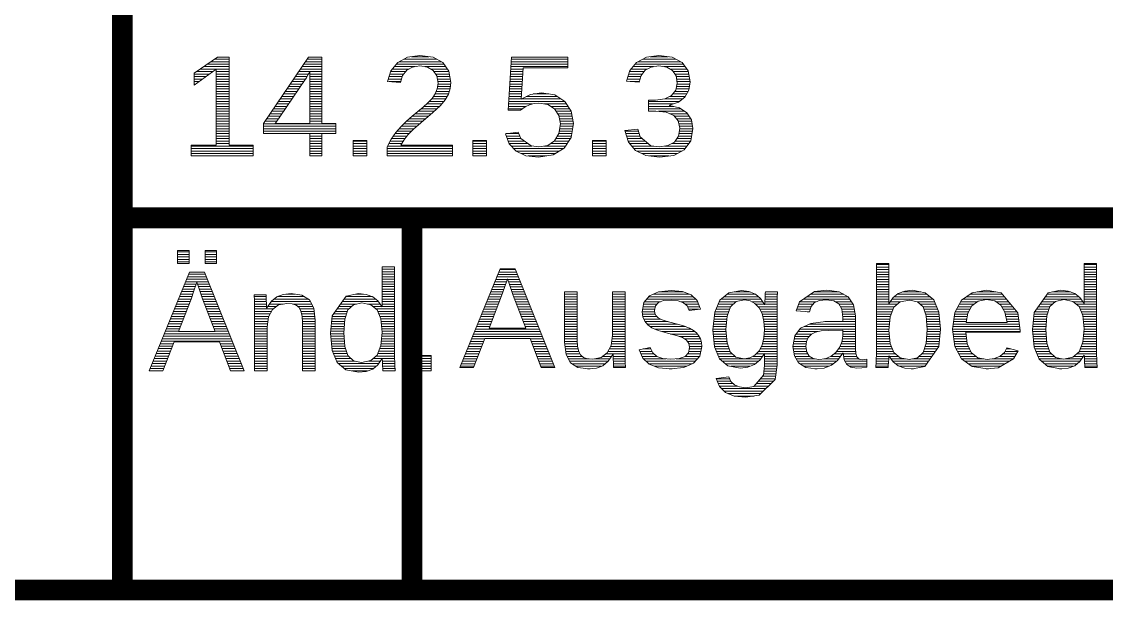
# Model space of a CAD drawing. Header units: millimetres. Extents: x 20 to 410, y 10 to 287.
# Drawn here: x 356.57 to 382.79, y 9.75 to 23.74 of the extents above; entities that cross this region are included whole.
import ezdxf

# ---------------------------------------------------------------- set-up
doc = ezdxf.new("R2010")
doc.units = ezdxf.units.MM
doc.layers.add('KANTEN', color=7, linetype='Continuous', lineweight=50)
doc.layers.add('TEXT', color=7, linetype='Continuous', lineweight=13)

msp = doc.modelspace()

# ---------------------------------------------------------------- linework, layer by layer
at = {"layer": 'KANTEN', "lineweight": 50, "const_width": 0.5}
msp.add_lwpolyline([(20, 10), (410, 10), (410, 287), (20, 287)], close=True, dxfattribs=at)
for points in [[(359, 10), (359, 37)], [(359, 19), (410, 19)], [(366, 10), (366, 19)]]:
    msp.add_lwpolyline(points, dxfattribs=at)
at = {"layer": 'TEXT', "lineweight": 13}
for p, q in [((361.221, 22.836), (361.58, 22.836)), ((363.468, 22.836), (363.824, 22.836)), ((365.81, 22.836), (366.601, 22.836)), ((365.994, 22.896), (366.412, 22.896)), ((368.407, 22.836), (369.768, 22.836)), ((371.58, 22.836), (372.381, 22.836)), ((371.762, 22.896), (372.192, 22.896)), ((360.872, 22.596), (361.271, 22.596)), ((360.96, 22.656), (361.58, 22.656)), ((361.047, 22.716), (361.58, 22.716)), ((361.134, 22.776), (361.58, 22.776)), ((361.273, 22.596), (361.58, 22.596)), ((363.305, 22.596), (363.824, 22.596)), ((363.346, 22.656), (363.824, 22.656)), ((363.387, 22.716), (363.824, 22.716)), ((363.428, 22.776), (363.824, 22.776)), ((365.525, 22.596), (365.926, 22.596)), ((365.575, 22.656), (366.078, 22.656)), ((365.625, 22.716), (366.779, 22.716)), ((365.697, 22.776), (366.712, 22.776)), ((366.315, 22.656), (366.821, 22.656)), ((366.464, 22.596), (366.863, 22.596)), ((368.392, 22.596), (368.686, 22.596)), ((368.396, 22.656), (369.768, 22.656)), ((368.399, 22.716), (369.768, 22.716)), ((368.403, 22.776), (369.768, 22.776)), ((371.295, 22.596), (371.69, 22.596)), ((371.346, 22.656), (371.845, 22.656)), ((371.396, 22.716), (372.562, 22.716)), ((371.464, 22.776), (372.496, 22.776)), ((372.092, 22.656), (372.606, 22.656)), ((372.247, 22.596), (372.651, 22.596)), ((360.734, 22.476), (361.103, 22.476)), ((360.734, 22.416), (361.019, 22.416)), ((360.734, 22.356), (360.935, 22.356)), ((360.734, 22.296), (360.851, 22.296)), ((360.785, 22.536), (361.187, 22.536)), ((361.273, 22.536), (361.58, 22.536)), ((361.273, 22.476), (361.58, 22.476)), ((361.273, 22.416), (361.58, 22.416)), ((361.273, 22.356), (361.58, 22.356)), ((361.273, 22.296), (361.58, 22.296)), ((363.102, 22.296), (363.391, 22.296)), ((363.142, 22.356), (363.431, 22.356)), ((363.183, 22.416), (363.467, 22.416)), ((363.224, 22.476), (363.5, 22.476)), ((363.265, 22.536), (363.532, 22.536)), ((363.536, 22.536), (363.824, 22.536)), ((363.536, 22.476), (363.824, 22.476)), ((363.536, 22.416), (363.824, 22.416)), ((363.536, 22.356), (363.824, 22.356)), ((363.536, 22.296), (363.824, 22.296)), ((365.432, 22.356), (365.751, 22.356)), ((365.45, 22.416), (365.768, 22.416)), ((365.45, 22.296), (365.734, 22.296)), ((365.468, 22.476), (365.803, 22.476)), ((365.486, 22.536), (365.85, 22.536)), ((366.536, 22.536), (366.899, 22.536)), ((366.576, 22.476), (366.91, 22.476)), ((366.606, 22.416), (366.92, 22.416)), ((366.616, 22.356), (366.931, 22.356)), ((366.626, 22.296), (366.941, 22.296)), ((368.373, 22.296), (368.668, 22.296)), ((368.377, 22.356), (368.672, 22.356)), ((368.381, 22.416), (368.675, 22.416)), ((368.384, 22.476), (368.679, 22.476)), ((368.388, 22.536), (368.683, 22.536)), ((371.206, 22.356), (371.519, 22.356)), ((371.224, 22.416), (371.535, 22.416)), ((371.242, 22.476), (371.568, 22.476)), ((371.26, 22.536), (371.615, 22.536)), ((371.274, 22.296), (371.502, 22.296)), ((372.32, 22.536), (372.684, 22.536)), ((372.359, 22.476), (372.695, 22.476)), ((372.39, 22.416), (372.706, 22.416)), ((372.4, 22.356), (372.718, 22.356)), ((372.41, 22.296), (372.729, 22.296)), ((360.734, 22.236), (360.767, 22.236)), ((361.273, 22.236), (361.58, 22.236)), ((361.273, 22.176), (361.58, 22.176)), ((361.273, 22.116), (361.58, 22.116)), ((361.273, 22.056), (361.58, 22.056)), ((362.939, 22.056), (363.228, 22.056)), ((362.98, 22.116), (363.269, 22.116)), ((363.02, 22.176), (363.31, 22.176)), ((363.061, 22.236), (363.35, 22.236)), ((363.536, 22.236), (363.824, 22.236)), ((363.536, 22.176), (363.824, 22.176)), ((363.536, 22.116), (363.824, 22.116)), ((363.536, 22.056), (363.824, 22.056)), ((366.588, 22.056), (366.903, 22.056)), ((366.613, 22.116), (366.924, 22.116)), ((366.622, 22.176), (366.935, 22.176)), ((366.629, 22.236), (366.942, 22.236)), ((368.358, 22.056), (368.653, 22.056)), ((368.362, 22.116), (368.657, 22.116)), ((368.366, 22.176), (368.661, 22.176)), ((368.369, 22.236), (368.664, 22.236)), ((372.356, 22.056), (372.681, 22.056)), ((372.387, 22.116), (372.702, 22.116)), ((372.399, 22.176), (372.712, 22.176)), ((372.411, 22.236), (372.721, 22.236)), ((361.273, 21.996), (361.58, 21.996)), ((361.273, 21.936), (361.58, 21.936)), ((361.273, 21.876), (361.58, 21.876)), ((361.273, 21.816), (361.58, 21.816)), ((362.776, 21.816), (363.065, 21.816)), ((362.817, 21.876), (363.106, 21.876)), ((362.857, 21.936), (363.147, 21.936)), ((362.898, 21.996), (363.187, 21.996)), ((363.536, 21.996), (363.824, 21.996)), ((363.536, 21.936), (363.824, 21.936)), ((363.536, 21.876), (363.824, 21.876)), ((363.536, 21.816), (363.824, 21.816)), ((366.424, 21.816), (366.77, 21.816)), ((366.478, 21.876), (366.814, 21.876)), ((366.522, 21.936), (366.848, 21.936)), ((366.563, 21.996), (366.882, 21.996)), ((368.343, 21.816), (369.699, 21.816)), ((368.347, 21.876), (368.642, 21.876)), ((368.351, 21.936), (368.646, 21.936)), ((368.355, 21.996), (368.65, 21.996)), ((368.651, 21.876), (369.605, 21.876)), ((368.767, 21.936), (369.51, 21.936)), ((368.936, 21.996), (369.309, 21.996)), ((371.723, 21.816), (372.466, 21.816)), ((372.113, 21.876), (372.544, 21.876)), ((372.234, 21.936), (372.611, 21.936)), ((372.308, 21.996), (372.646, 21.996)), ((361.273, 21.756), (361.58, 21.756)), ((361.273, 21.696), (361.58, 21.696)), ((361.273, 21.636), (361.58, 21.636)), ((361.273, 21.576), (361.58, 21.576)), ((361.273, 21.516), (361.58, 21.516)), ((362.572, 21.516), (362.861, 21.516)), ((362.613, 21.576), (362.902, 21.576)), ((362.654, 21.636), (362.943, 21.636)), ((362.694, 21.696), (362.984, 21.696)), ((362.735, 21.756), (363.024, 21.756)), ((363.536, 21.756), (363.824, 21.756)), ((363.536, 21.696), (363.824, 21.696)), ((363.536, 21.636), (363.824, 21.636)), ((363.536, 21.576), (363.824, 21.576)), ((363.536, 21.516), (363.824, 21.516)), ((366.081, 21.516), (366.477, 21.516)), ((366.155, 21.576), (366.543, 21.576)), ((366.229, 21.636), (366.606, 21.636)), ((366.299, 21.696), (366.669, 21.696)), ((366.365, 21.756), (366.722, 21.756)), ((368.332, 21.636), (368.672, 21.636)), ((368.336, 21.696), (368.761, 21.696)), ((368.34, 21.756), (368.918, 21.756)), ((369.19, 21.756), (369.738, 21.756)), ((369.356, 21.696), (369.778, 21.696)), ((369.45, 21.636), (369.818, 21.636)), ((369.489, 21.576), (369.856, 21.576)), ((369.529, 21.516), (369.866, 21.516)), ((371.723, 21.756), (372.317, 21.756)), ((371.723, 21.696), (372.323, 21.696)), ((371.723, 21.636), (372.503, 21.636)), ((371.965, 21.576), (372.593, 21.576)), ((372.235, 21.516), (372.662, 21.516)), ((361.273, 21.456), (361.58, 21.456)), ((361.273, 21.396), (361.58, 21.396)), ((361.273, 21.336), (361.58, 21.336)), ((361.273, 21.276), (361.58, 21.276)), ((362.411, 21.276), (364.16, 21.276)), ((362.45, 21.336), (362.734, 21.336)), ((362.491, 21.396), (362.778, 21.396)), ((362.531, 21.456), (362.821, 21.456)), ((363.536, 21.456), (363.824, 21.456)), ((363.536, 21.396), (363.824, 21.396)), ((363.536, 21.336), (363.824, 21.336)), ((365.808, 21.276), (366.193, 21.276)), ((365.87, 21.336), (366.263, 21.336)), ((365.939, 21.396), (366.334, 21.396)), ((366.008, 21.456), (366.406, 21.456)), ((369.558, 21.456), (369.876, 21.456)), ((369.569, 21.396), (369.887, 21.396)), ((369.579, 21.336), (369.897, 21.336)), ((369.589, 21.276), (369.907, 21.276)), ((372.344, 21.456), (372.702, 21.456)), ((372.396, 21.396), (372.741, 21.396)), ((372.443, 21.336), (372.764, 21.336)), ((372.456, 21.276), (372.775, 21.276)), ((361.273, 21.216), (361.58, 21.216)), ((361.273, 21.156), (361.58, 21.156)), ((361.273, 21.096), (361.58, 21.096)), ((361.273, 21.036), (361.58, 21.036)), ((361.273, 20.976), (361.58, 20.976)), ((362.411, 21.216), (364.16, 21.216)), ((362.411, 21.156), (364.16, 21.156)), ((362.411, 21.096), (364.16, 21.096)), ((363.536, 21.036), (363.824, 21.036)), ((363.536, 20.976), (363.824, 20.976)), ((365.549, 20.976), (365.879, 20.976)), ((365.591, 21.036), (365.932, 21.036)), ((365.639, 21.096), (365.992, 21.096)), ((365.692, 21.156), (366.054, 21.156)), ((365.746, 21.216), (366.123, 21.216)), ((368.278, 21.036), (368.584, 21.036)), ((368.283, 20.976), (368.61, 20.976)), ((369.517, 20.976), (369.857, 20.976)), ((369.553, 21.036), (369.867, 21.036)), ((369.564, 21.096), (369.877, 21.096)), ((369.573, 21.156), (369.887, 21.156)), ((369.582, 21.216), (369.897, 21.216)), ((371.155, 21.096), (371.479, 21.096)), ((371.173, 21.036), (371.497, 21.036)), ((371.191, 20.976), (371.515, 20.976)), ((372.446, 20.976), (372.763, 20.976)), ((372.457, 21.036), (372.774, 21.036)), ((372.467, 21.096), (372.784, 21.096)), ((372.469, 21.216), (372.786, 21.216)), ((372.477, 21.156), (372.795, 21.156)), ((360.665, 20.736), (362.162, 20.736)), ((361.273, 20.916), (361.58, 20.916)), ((361.273, 20.856), (361.58, 20.856)), ((361.273, 20.796), (361.58, 20.796)), ((363.536, 20.916), (363.824, 20.916)), ((363.536, 20.856), (363.824, 20.856)), ((363.536, 20.796), (363.824, 20.796)), ((363.536, 20.736), (363.824, 20.736)), ((364.579, 20.856), (364.91, 20.856)), ((364.579, 20.796), (364.91, 20.796)), ((364.579, 20.736), (364.91, 20.736)), ((365.412, 20.736), (366.983, 20.736)), ((365.442, 20.796), (365.757, 20.796)), ((365.473, 20.856), (365.79, 20.856)), ((365.507, 20.916), (365.831, 20.916)), ((367.474, 20.856), (367.805, 20.856)), ((367.474, 20.796), (367.805, 20.796)), ((367.474, 20.736), (367.805, 20.736)), ((368.305, 20.916), (368.636, 20.916)), ((368.328, 20.856), (368.719, 20.856)), ((368.351, 20.796), (368.803, 20.796)), ((368.404, 20.736), (368.899, 20.736)), ((369.187, 20.736), (369.717, 20.736)), ((369.35, 20.796), (369.757, 20.796)), ((369.44, 20.856), (369.796, 20.856)), ((369.482, 20.916), (369.835, 20.916)), ((370.37, 20.856), (370.701, 20.856)), ((370.37, 20.796), (370.701, 20.796)), ((370.37, 20.736), (370.701, 20.736)), ((371.209, 20.916), (371.571, 20.916)), ((371.227, 20.856), (371.645, 20.856)), ((371.265, 20.796), (371.718, 20.796)), ((371.316, 20.736), (371.853, 20.736)), ((372.11, 20.736), (372.649, 20.736)), ((372.281, 20.796), (372.693, 20.796)), ((372.364, 20.856), (372.736, 20.856)), ((372.406, 20.916), (372.752, 20.916)), ((360.665, 20.676), (362.162, 20.676)), ((360.665, 20.616), (362.162, 20.616)), ((360.665, 20.556), (362.162, 20.556)), ((363.536, 20.676), (363.824, 20.676)), ((363.536, 20.616), (363.824, 20.616)), ((363.536, 20.556), (363.824, 20.556)), ((364.579, 20.676), (364.91, 20.676)), ((364.579, 20.616), (364.91, 20.616)), ((364.579, 20.556), (364.91, 20.556)), ((365.401, 20.676), (366.983, 20.676)), ((365.401, 20.616), (366.983, 20.616)), ((365.401, 20.556), (366.983, 20.556)), ((367.474, 20.676), (367.805, 20.676)), ((367.474, 20.616), (367.805, 20.616)), ((367.474, 20.556), (367.805, 20.556)), ((368.46, 20.676), (369.671, 20.676)), ((368.516, 20.616), (369.572, 20.616)), ((368.642, 20.556), (369.474, 20.556)), ((368.811, 20.496), (369.256, 20.496)), ((370.37, 20.676), (370.701, 20.676)), ((370.37, 20.616), (370.701, 20.616)), ((370.37, 20.556), (370.701, 20.556)), ((371.367, 20.676), (372.606, 20.676)), ((371.435, 20.616), (372.527, 20.616)), ((371.558, 20.556), (372.414, 20.556)), ((371.747, 20.496), (372.214, 20.496)), ((360.334, 18.176), (360.613, 18.176)), ((360.334, 18.116), (360.613, 18.116)), ((361.002, 18.176), (361.278, 18.176)), ((361.002, 18.116), (361.278, 18.116)), ((360.334, 18.056), (360.613, 18.056)), ((360.334, 17.996), (360.613, 17.996)), ((360.334, 17.936), (360.613, 17.936)), ((361.002, 18.056), (361.278, 18.056)), ((361.002, 17.996), (361.278, 17.996)), ((361.002, 17.936), (361.278, 17.936)), ((377.229, 17.87), (377.534, 17.87)), ((382.249, 17.87), (382.554, 17.87)), ((360.575, 17.576), (361.035, 17.576)), ((360.6, 17.636), (361.011, 17.636)), ((365.279, 17.816), (365.584, 17.816)), ((365.279, 17.756), (365.584, 17.756)), ((365.279, 17.696), (365.584, 17.696)), ((365.279, 17.636), (365.584, 17.636)), ((365.279, 17.576), (365.584, 17.576)), ((368.05, 17.57), (368.58, 17.57)), ((368.075, 17.63), (368.556, 17.63)), ((368.099, 17.69), (368.532, 17.69)), ((368.124, 17.75), (368.508, 17.75)), ((377.229, 17.81), (377.534, 17.81)), ((377.229, 17.75), (377.534, 17.75)), ((377.229, 17.69), (377.534, 17.69)), ((377.229, 17.63), (377.534, 17.63)), ((377.229, 17.57), (377.534, 17.57)), ((382.249, 17.81), (382.554, 17.81)), ((382.249, 17.75), (382.554, 17.75)), ((382.249, 17.69), (382.554, 17.69)), ((382.249, 17.63), (382.554, 17.63)), ((382.249, 17.57), (382.554, 17.57)), ((360.477, 17.336), (360.766, 17.336)), ((360.502, 17.396), (360.786, 17.396)), ((360.526, 17.456), (361.083, 17.456)), ((360.551, 17.516), (361.059, 17.516)), ((360.817, 17.396), (361.107, 17.396)), ((360.837, 17.336), (361.132, 17.336)), ((365.279, 17.516), (365.584, 17.516)), ((365.279, 17.456), (365.584, 17.456)), ((365.279, 17.396), (365.584, 17.396)), ((365.279, 17.336), (365.584, 17.336)), ((367.952, 17.33), (368.248, 17.33)), ((367.977, 17.39), (368.267, 17.39)), ((368.001, 17.45), (368.287, 17.45)), ((368.026, 17.51), (368.307, 17.51)), ((368.316, 17.51), (368.604, 17.51)), ((368.336, 17.45), (368.628, 17.45)), ((368.355, 17.39), (368.652, 17.39)), ((368.376, 17.33), (368.676, 17.33)), ((377.229, 17.51), (377.534, 17.51)), ((377.229, 17.45), (377.534, 17.45)), ((377.229, 17.39), (377.534, 17.39)), ((377.229, 17.33), (377.534, 17.33)), ((382.249, 17.51), (382.554, 17.51)), ((382.249, 17.45), (382.554, 17.45)), ((382.249, 17.39), (382.554, 17.39)), ((382.249, 17.33), (382.554, 17.33)), ((360.38, 17.096), (360.682, 17.096)), ((360.404, 17.156), (360.704, 17.156)), ((360.429, 17.216), (360.726, 17.216)), ((360.453, 17.276), (360.746, 17.276)), ((360.857, 17.276), (361.156, 17.276)), ((360.877, 17.216), (361.18, 17.216)), ((360.898, 17.156), (361.204, 17.156)), ((360.921, 17.096), (361.228, 17.096)), ((362.189, 17.096), (362.478, 17.096)), ((362.754, 17.096), (363.398, 17.096)), ((362.96, 17.156), (363.168, 17.156)), ((364.404, 17.096), (365.045, 17.096)), ((364.645, 17.156), (364.834, 17.156)), ((365.279, 17.276), (365.584, 17.276)), ((365.279, 17.216), (365.584, 17.216)), ((365.279, 17.156), (365.584, 17.156)), ((365.279, 17.096), (365.584, 17.096)), ((367.854, 17.09), (368.16, 17.09)), ((367.879, 17.15), (368.183, 17.15)), ((367.903, 17.21), (368.205, 17.21)), ((367.928, 17.27), (368.226, 17.27)), ((368.396, 17.27), (368.7, 17.27)), ((368.418, 17.21), (368.724, 17.21)), ((368.441, 17.15), (368.748, 17.15)), ((368.464, 17.09), (368.773, 17.09)), ((369.692, 17.21), (369.998, 17.21)), ((369.692, 17.15), (369.998, 17.15)), ((369.692, 17.09), (369.998, 17.09)), ((370.851, 17.21), (371.157, 17.21)), ((370.851, 17.15), (371.157, 17.15)), ((370.851, 17.09), (371.157, 17.09)), ((371.727, 17.09), (372.798, 17.09)), ((371.83, 17.15), (372.714, 17.15)), ((371.964, 17.21), (372.557, 17.21)), ((373.546, 17.09), (374.382, 17.09)), ((373.62, 17.15), (374.311, 17.15)), ((373.792, 17.21), (374.176, 17.21)), ((374.538, 17.09), (374.834, 17.09)), ((374.542, 17.15), (374.837, 17.15)), ((374.55, 17.21), (374.84, 17.21)), ((375.546, 17.09), (376.549, 17.09)), ((375.635, 17.15), (376.44, 17.15)), ((375.724, 17.21), (376.326, 17.21)), ((377.229, 17.27), (377.534, 17.27)), ((377.229, 17.21), (377.534, 17.21)), ((377.229, 17.15), (377.534, 17.15)), ((377.229, 17.09), (377.533, 17.09)), ((377.656, 17.09), (378.527, 17.09)), ((377.731, 17.15), (378.455, 17.15)), ((377.861, 17.21), (378.306, 17.21)), ((379.405, 17.09), (380.329, 17.09)), ((379.49, 17.15), (380.279, 17.15)), ((379.669, 17.21), (380.12, 17.21)), ((381.313, 17.09), (382.13, 17.09)), ((381.355, 17.15), (382.053, 17.15)), ((381.486, 17.21), (381.922, 17.21)), ((382.249, 17.27), (382.554, 17.27)), ((382.249, 17.21), (382.554, 17.21)), ((382.249, 17.15), (382.554, 17.15)), ((382.249, 17.09), (382.554, 17.09)), ((360.257, 16.796), (360.567, 16.796)), ((360.282, 16.856), (360.59, 16.856)), ((360.306, 16.916), (360.614, 16.916)), ((360.331, 16.976), (360.637, 16.976)), ((360.355, 17.036), (360.66, 17.036)), ((360.943, 17.036), (361.252, 17.036)), ((360.967, 16.976), (361.276, 16.976)), ((360.99, 16.916), (361.3, 16.916)), ((361.014, 16.856), (361.324, 16.856)), ((361.037, 16.796), (361.348, 16.796)), ((362.192, 17.036), (362.481, 17.036)), ((362.195, 16.976), (362.483, 16.976)), ((362.195, 16.916), (362.486, 16.916)), ((362.196, 16.856), (362.487, 16.856)), ((362.196, 16.796), (362.648, 16.796)), ((362.518, 16.856), (362.728, 16.856)), ((362.56, 16.916), (362.889, 16.916)), ((362.602, 16.976), (363.544, 16.976)), ((362.672, 17.036), (363.494, 17.036)), ((363.126, 16.916), (363.576, 16.916)), ((363.244, 16.856), (363.608, 16.856)), ((363.291, 16.796), (363.63, 16.796)), ((364.193, 16.796), (364.48, 16.796)), ((364.235, 16.856), (364.544, 16.856)), ((364.277, 16.916), (364.663, 16.916)), ((364.319, 16.976), (365.193, 16.976)), ((364.361, 17.036), (365.127, 17.036)), ((364.93, 16.916), (365.234, 16.916)), ((365.063, 16.856), (365.275, 16.856)), ((365.135, 16.796), (365.584, 16.796)), ((365.279, 17.036), (365.584, 17.036)), ((365.28, 16.976), (365.584, 16.976)), ((365.281, 16.916), (365.584, 16.916)), ((365.282, 16.856), (365.584, 16.856)), ((367.732, 16.79), (368.044, 16.79)), ((367.756, 16.85), (368.067, 16.85)), ((367.781, 16.91), (368.09, 16.91)), ((367.805, 16.97), (368.114, 16.97)), ((367.83, 17.03), (368.137, 17.03)), ((368.487, 17.03), (368.797, 17.03)), ((368.51, 16.97), (368.821, 16.97)), ((368.534, 16.91), (368.845, 16.91)), ((368.557, 16.85), (368.869, 16.85)), ((368.581, 16.79), (368.893, 16.79)), ((369.692, 17.03), (369.998, 17.03)), ((369.692, 16.97), (369.998, 16.97)), ((369.692, 16.91), (369.998, 16.91)), ((369.692, 16.85), (369.998, 16.85)), ((369.692, 16.79), (369.998, 16.79)), ((370.851, 17.03), (371.157, 17.03)), ((370.851, 16.97), (371.157, 16.97)), ((370.851, 16.91), (371.157, 16.91)), ((370.851, 16.85), (371.157, 16.85)), ((370.851, 16.79), (371.157, 16.79)), ((371.579, 16.79), (371.869, 16.79)), ((371.591, 16.85), (371.883, 16.85)), ((371.603, 16.91), (371.924, 16.91)), ((371.627, 16.97), (372.014, 16.97)), ((371.677, 17.03), (372.861, 17.03)), ((372.505, 16.97), (372.906, 16.97)), ((372.607, 16.91), (372.93, 16.91)), ((372.662, 16.85), (372.953, 16.85)), ((372.688, 16.79), (372.94, 16.79)), ((373.353, 16.79), (373.681, 16.79)), ((373.379, 16.85), (373.704, 16.85)), ((373.405, 16.91), (373.77, 16.91)), ((373.431, 16.97), (373.835, 16.97)), ((373.472, 17.03), (374.443, 17.03)), ((374.222, 16.97), (374.482, 16.97)), ((374.313, 16.91), (374.521, 16.91)), ((374.37, 16.85), (374.83, 16.85)), ((374.411, 16.79), (374.83, 16.79)), ((374.53, 16.91), (374.831, 16.91)), ((374.532, 16.97), (374.832, 16.97)), ((374.534, 17.03), (374.832, 17.03)), ((375.306, 16.79), (375.63, 16.79)), ((375.326, 16.85), (375.647, 16.85)), ((375.347, 16.91), (375.693, 16.91)), ((375.368, 16.97), (375.777, 16.97)), ((375.457, 17.03), (376.589, 17.03)), ((376.236, 16.97), (376.63, 16.97)), ((376.326, 16.91), (376.671, 16.91)), ((376.359, 16.85), (376.688, 16.85)), ((376.392, 16.79), (376.697, 16.79)), ((377.229, 17.03), (377.531, 17.03)), ((377.229, 16.97), (377.529, 16.97)), ((377.229, 16.91), (377.737, 16.91)), ((377.229, 16.85), (377.667, 16.85)), ((377.229, 16.79), (377.634, 16.79)), ((377.567, 16.97), (377.81, 16.97)), ((377.606, 17.03), (378.598, 17.03)), ((378.226, 16.97), (378.635, 16.97)), ((378.29, 16.91), (378.66, 16.91)), ((378.354, 16.85), (378.685, 16.85)), ((378.377, 16.79), (378.71, 16.79)), ((379.169, 16.79), (379.489, 16.79)), ((379.201, 16.85), (379.523, 16.85)), ((379.234, 16.91), (379.586, 16.91)), ((379.266, 16.97), (379.668, 16.97)), ((379.319, 17.03), (380.379, 17.03)), ((380.121, 16.97), (380.428, 16.97)), ((380.21, 16.91), (380.478, 16.91)), ((380.263, 16.85), (380.528, 16.85)), ((380.297, 16.79), (380.578, 16.79)), ((381.102, 16.79), (381.404, 16.79)), ((381.144, 16.85), (381.424, 16.85)), ((381.186, 16.91), (381.485, 16.91)), ((381.228, 16.97), (381.549, 16.97)), ((381.27, 17.03), (382.18, 17.03)), ((381.993, 16.97), (382.221, 16.97)), ((382.064, 16.91), (382.554, 16.91)), ((382.133, 16.85), (382.554, 16.85)), ((382.157, 16.79), (382.554, 16.79)), ((382.25, 17.03), (382.554, 17.03)), ((382.251, 16.97), (382.554, 16.97)), ((360.159, 16.556), (360.474, 16.556)), ((360.184, 16.616), (360.497, 16.616)), ((360.208, 16.676), (360.521, 16.676)), ((360.233, 16.736), (360.544, 16.736)), ((361.06, 16.736), (361.372, 16.736)), ((361.084, 16.676), (361.397, 16.676)), ((361.107, 16.616), (361.421, 16.616)), ((361.13, 16.556), (361.445, 16.556)), ((362.197, 16.736), (362.605, 16.736)), ((362.197, 16.676), (362.573, 16.676)), ((362.197, 16.616), (362.541, 16.616)), ((362.197, 16.556), (362.528, 16.556)), ((363.321, 16.736), (363.637, 16.736)), ((363.334, 16.676), (363.644, 16.676)), ((363.346, 16.616), (363.651, 16.616)), ((363.35, 16.556), (363.658, 16.556)), ((364.068, 16.556), (364.381, 16.556)), ((364.074, 16.616), (364.402, 16.616)), ((364.108, 16.676), (364.422, 16.676)), ((364.15, 16.736), (364.443, 16.736)), ((365.177, 16.736), (365.584, 16.736)), ((365.201, 16.676), (365.584, 16.676)), ((365.225, 16.616), (365.584, 16.616)), ((365.249, 16.556), (365.584, 16.556)), ((367.634, 16.55), (367.95, 16.55)), ((367.659, 16.61), (367.974, 16.61)), ((367.683, 16.67), (367.997, 16.67)), ((367.708, 16.73), (368.02, 16.73)), ((368.604, 16.73), (368.917, 16.73)), ((368.627, 16.67), (368.941, 16.67)), ((368.651, 16.61), (368.965, 16.61)), ((368.674, 16.55), (368.989, 16.55)), ((369.692, 16.73), (369.998, 16.73)), ((369.692, 16.67), (369.998, 16.67)), ((369.692, 16.61), (369.998, 16.61)), ((369.692, 16.55), (369.998, 16.55)), ((370.851, 16.73), (371.157, 16.73)), ((370.851, 16.67), (371.157, 16.67)), ((370.851, 16.61), (371.157, 16.61)), ((370.851, 16.55), (371.157, 16.55)), ((371.567, 16.73), (371.867, 16.73)), ((371.574, 16.67), (371.883, 16.67)), ((371.582, 16.61), (371.927, 16.61)), ((371.607, 16.55), (372.016, 16.55)), ((373.305, 16.55), (373.615, 16.55)), ((373.311, 16.61), (373.62, 16.61)), ((373.317, 16.67), (373.637, 16.67)), ((373.327, 16.73), (373.659, 16.73)), ((374.441, 16.73), (374.83, 16.73)), ((374.469, 16.67), (374.83, 16.67)), ((374.485, 16.61), (374.83, 16.61)), ((374.5, 16.55), (374.83, 16.55)), ((375.555, 16.73), (375.613, 16.73)), ((376.399, 16.73), (376.707, 16.73)), ((376.407, 16.67), (376.717, 16.67)), ((376.414, 16.61), (376.724, 16.61)), ((376.415, 16.55), (376.724, 16.55)), ((377.229, 16.73), (377.611, 16.73)), ((377.229, 16.67), (377.587, 16.67)), ((377.229, 16.61), (377.564, 16.61)), ((377.229, 16.55), (377.558, 16.55)), ((378.398, 16.73), (378.735, 16.73)), ((378.419, 16.67), (378.744, 16.67)), ((378.435, 16.61), (378.75, 16.61)), ((378.44, 16.55), (378.756, 16.55)), ((379.105, 16.55), (379.412, 16.55)), ((379.113, 16.61), (379.422, 16.61)), ((379.121, 16.67), (379.432, 16.67)), ((379.137, 16.73), (379.455, 16.73)), ((380.331, 16.73), (380.628, 16.73)), ((380.347, 16.67), (380.656, 16.67)), ((380.359, 16.61), (380.663, 16.61)), ((380.371, 16.55), (380.67, 16.55)), ((381.029, 16.55), (381.342, 16.55)), ((381.035, 16.61), (381.347, 16.61)), ((381.041, 16.67), (381.362, 16.67)), ((381.059, 16.73), (381.383, 16.73)), ((382.181, 16.73), (382.554, 16.73)), ((382.205, 16.67), (382.554, 16.67)), ((382.222, 16.61), (382.554, 16.61)), ((382.227, 16.55), (382.554, 16.55)), ((360.061, 16.316), (360.381, 16.316)), ((360.086, 16.376), (360.404, 16.376)), ((360.11, 16.436), (360.427, 16.436)), ((360.135, 16.496), (360.451, 16.496)), ((361.154, 16.496), (361.469, 16.496)), ((361.177, 16.436), (361.493, 16.436)), ((361.201, 16.376), (361.517, 16.376)), ((361.224, 16.316), (361.541, 16.316)), ((362.197, 16.496), (362.52, 16.496)), ((362.197, 16.436), (362.512, 16.436)), ((362.197, 16.376), (362.504, 16.376)), ((362.197, 16.316), (362.502, 16.316)), ((363.353, 16.496), (363.662, 16.496)), ((363.355, 16.436), (363.662, 16.436)), ((363.355, 16.376), (363.662, 16.376)), ((363.355, 16.316), (363.662, 16.316)), ((364.044, 16.316), (364.361, 16.316)), ((364.05, 16.376), (364.365, 16.376)), ((364.056, 16.436), (364.37, 16.436)), ((364.062, 16.496), (364.375, 16.496)), ((365.255, 16.496), (365.584, 16.496)), ((365.261, 16.436), (365.584, 16.436)), ((365.266, 16.376), (365.584, 16.376)), ((365.272, 16.316), (365.584, 16.316)), ((367.536, 16.31), (369.086, 16.31)), ((367.561, 16.37), (367.881, 16.37)), ((367.585, 16.43), (367.904, 16.43)), ((367.61, 16.49), (367.927, 16.49)), ((368.697, 16.49), (369.014, 16.49)), ((368.721, 16.43), (369.038, 16.43)), ((368.744, 16.37), (369.062, 16.37)), ((369.692, 16.49), (369.998, 16.49)), ((369.692, 16.43), (369.998, 16.43)), ((369.692, 16.37), (369.998, 16.37)), ((369.692, 16.31), (369.998, 16.31)), ((370.851, 16.49), (371.157, 16.49)), ((370.851, 16.43), (371.157, 16.43)), ((370.851, 16.37), (371.157, 16.37)), ((370.851, 16.31), (371.157, 16.31)), ((371.639, 16.49), (372.197, 16.49)), ((371.691, 16.43), (372.421, 16.43)), ((371.765, 16.37), (372.616, 16.37)), ((371.876, 16.31), (372.752, 16.31)), ((373.281, 16.31), (373.595, 16.31)), ((373.287, 16.37), (373.6, 16.37)), ((373.293, 16.43), (373.605, 16.43)), ((373.299, 16.49), (373.61, 16.49)), ((374.513, 16.49), (374.83, 16.49)), ((374.517, 16.43), (374.83, 16.43)), ((374.522, 16.37), (374.83, 16.37)), ((374.526, 16.31), (374.83, 16.31)), ((375.384, 16.31), (376.724, 16.31)), ((375.483, 16.37), (376.724, 16.37)), ((375.608, 16.43), (376.724, 16.43)), ((375.982, 16.49), (376.724, 16.49)), ((377.229, 16.49), (377.553, 16.49)), ((377.229, 16.43), (377.548, 16.43)), ((377.229, 16.37), (377.542, 16.37)), ((377.229, 16.31), (377.537, 16.31)), ((378.445, 16.49), (378.762, 16.49)), ((378.449, 16.43), (378.768, 16.43)), ((378.454, 16.37), (378.774, 16.37)), ((378.459, 16.31), (378.78, 16.31)), ((379.073, 16.31), (380.698, 16.31)), ((379.081, 16.37), (380.691, 16.37)), ((379.089, 16.43), (380.684, 16.43)), ((379.097, 16.49), (379.401, 16.49)), ((380.383, 16.49), (380.677, 16.49)), ((381.005, 16.31), (381.323, 16.31)), ((381.011, 16.37), (381.328, 16.37)), ((381.017, 16.43), (381.333, 16.43)), ((381.023, 16.49), (381.337, 16.49)), ((382.233, 16.49), (382.554, 16.49)), ((382.238, 16.43), (382.554, 16.43)), ((382.244, 16.37), (382.554, 16.37)), ((382.248, 16.31), (382.554, 16.31)), ((359.939, 16.016), (361.662, 16.016)), ((359.964, 16.076), (361.638, 16.076)), ((359.988, 16.136), (361.613, 16.136)), ((360.012, 16.196), (361.589, 16.196)), ((360.037, 16.256), (360.357, 16.256)), ((361.247, 16.256), (361.565, 16.256)), ((362.197, 16.256), (362.502, 16.256)), ((362.197, 16.196), (362.502, 16.196)), ((362.197, 16.136), (362.502, 16.136)), ((362.197, 16.076), (362.502, 16.076)), ((362.197, 16.016), (362.502, 16.016)), ((363.355, 16.256), (363.662, 16.256)), ((363.355, 16.196), (363.662, 16.196)), ((363.355, 16.136), (363.662, 16.136)), ((363.355, 16.076), (363.662, 16.076)), ((363.355, 16.016), (363.662, 16.016)), ((364.034, 16.196), (364.355, 16.196)), ((364.038, 16.256), (364.356, 16.256)), ((364.04, 16.136), (364.359, 16.136)), ((364.046, 16.076), (364.364, 16.076)), ((364.052, 16.016), (364.369, 16.016)), ((365.259, 16.016), (365.584, 16.016)), ((365.265, 16.076), (365.584, 16.076)), ((365.27, 16.136), (365.584, 16.136)), ((365.275, 16.196), (365.584, 16.196)), ((365.278, 16.256), (365.584, 16.256)), ((367.414, 16.01), (367.74, 16.01)), ((367.438, 16.07), (367.764, 16.07)), ((367.463, 16.13), (369.158, 16.13)), ((367.487, 16.19), (369.134, 16.19)), ((367.512, 16.25), (369.11, 16.25)), ((368.859, 16.07), (369.182, 16.07)), ((368.883, 16.01), (369.206, 16.01)), ((369.692, 16.25), (369.998, 16.25)), ((369.692, 16.19), (369.998, 16.19)), ((369.692, 16.13), (369.998, 16.13)), ((369.692, 16.07), (369.998, 16.07)), ((369.692, 16.01), (370.001, 16.01)), ((370.832, 16.01), (371.157, 16.01)), ((370.84, 16.07), (371.157, 16.07)), ((370.848, 16.13), (371.157, 16.13)), ((370.851, 16.25), (371.157, 16.25)), ((370.851, 16.19), (371.157, 16.19)), ((372.041, 16.25), (372.841, 16.25)), ((372.251, 16.19), (372.902, 16.19)), ((372.459, 16.13), (372.944, 16.13)), ((372.589, 16.07), (372.975, 16.07)), ((372.658, 16.01), (372.992, 16.01)), ((373.283, 16.25), (373.598, 16.25)), ((373.289, 16.19), (373.603, 16.19)), ((373.295, 16.13), (373.607, 16.13)), ((373.3, 16.07), (373.612, 16.07)), ((373.306, 16.01), (373.616, 16.01)), ((374.489, 16.01), (374.83, 16.01)), ((374.505, 16.07), (374.83, 16.07)), ((374.514, 16.13), (374.83, 16.13)), ((374.519, 16.19), (374.83, 16.19)), ((374.523, 16.25), (374.83, 16.25)), ((375.233, 16.01), (375.54, 16.01)), ((375.244, 16.07), (375.566, 16.07)), ((375.256, 16.13), (375.604, 16.13)), ((375.293, 16.19), (375.669, 16.19)), ((375.338, 16.25), (375.82, 16.25)), ((376.398, 16.01), (376.724, 16.01)), ((376.407, 16.07), (376.724, 16.07)), ((376.415, 16.25), (376.724, 16.25)), ((376.415, 16.19), (376.724, 16.19)), ((376.415, 16.13), (376.724, 16.13)), ((377.229, 16.25), (377.537, 16.25)), ((377.229, 16.19), (377.542, 16.19)), ((377.229, 16.13), (377.548, 16.13)), ((377.229, 16.07), (377.553, 16.07)), ((377.229, 16.01), (377.559, 16.01)), ((378.437, 16.01), (378.751, 16.01)), ((378.442, 16.07), (378.757, 16.07)), ((378.447, 16.13), (378.763, 16.13)), ((378.451, 16.19), (378.769, 16.19)), ((378.456, 16.25), (378.775, 16.25)), ((379.081, 16.25), (380.703, 16.25)), ((379.088, 16.19), (379.399, 16.19)), ((379.096, 16.13), (379.406, 16.13)), ((379.104, 16.07), (379.413, 16.07)), ((379.111, 16.01), (379.42, 16.01)), ((381.006, 16.25), (381.326, 16.25)), ((381.012, 16.19), (381.331, 16.19)), ((381.018, 16.13), (381.336, 16.13)), ((381.024, 16.07), (381.34, 16.07)), ((381.03, 16.01), (381.345, 16.01)), ((382.221, 16.01), (382.554, 16.01)), ((382.226, 16.07), (382.554, 16.07)), ((382.232, 16.13), (382.554, 16.13)), ((382.237, 16.19), (382.554, 16.19)), ((382.243, 16.25), (382.554, 16.25)), ((359.841, 15.776), (360.17, 15.776)), ((359.866, 15.836), (360.193, 15.836)), ((359.89, 15.896), (360.217, 15.896)), ((359.915, 15.956), (360.24, 15.956)), ((361.363, 15.956), (361.686, 15.956)), ((361.386, 15.896), (361.71, 15.896)), ((361.409, 15.836), (361.734, 15.836)), ((361.433, 15.776), (361.758, 15.776)), ((362.197, 15.956), (362.502, 15.956)), ((362.197, 15.896), (362.502, 15.896)), ((362.197, 15.836), (362.502, 15.836)), ((362.197, 15.776), (362.502, 15.776)), ((363.355, 15.956), (363.662, 15.956)), ((363.355, 15.896), (363.662, 15.896)), ((363.355, 15.836), (363.662, 15.836)), ((363.355, 15.776), (363.662, 15.776)), ((364.058, 15.956), (364.373, 15.956)), ((364.064, 15.896), (364.378, 15.896)), ((364.07, 15.836), (364.397, 15.836)), ((364.081, 15.776), (364.417, 15.776)), ((365.198, 15.776), (365.584, 15.776)), ((365.221, 15.836), (365.584, 15.836)), ((365.244, 15.896), (365.584, 15.896)), ((365.254, 15.956), (365.584, 15.956)), ((367.316, 15.77), (367.646, 15.77)), ((367.34, 15.83), (367.669, 15.83)), ((367.365, 15.89), (367.693, 15.89)), ((367.389, 15.95), (367.717, 15.95)), ((368.906, 15.95), (369.23, 15.95)), ((368.93, 15.89), (369.254, 15.89)), ((368.953, 15.83), (369.279, 15.83)), ((368.977, 15.77), (369.303, 15.77)), ((369.697, 15.95), (370.004, 15.95)), ((369.704, 15.89), (370.007, 15.89)), ((369.711, 15.83), (370.021, 15.83)), ((369.718, 15.77), (370.034, 15.77)), ((370.743, 15.77), (371.157, 15.77)), ((370.775, 15.83), (371.157, 15.83)), ((370.807, 15.89), (371.157, 15.89)), ((370.824, 15.95), (371.157, 15.95)), ((371.511, 15.77), (371.807, 15.77)), ((371.59, 15.83), (371.779, 15.83)), ((372.691, 15.77), (372.983, 15.77)), ((372.695, 15.95), (373.002, 15.95)), ((372.704, 15.83), (372.996, 15.83)), ((372.706, 15.89), (373.008, 15.89)), ((373.312, 15.95), (373.628, 15.95)), ((373.318, 15.89), (373.648, 15.89)), ((373.339, 15.83), (373.669, 15.83)), ((373.363, 15.77), (373.69, 15.77)), ((374.382, 15.77), (374.83, 15.77)), ((374.418, 15.83), (374.83, 15.83)), ((374.45, 15.89), (374.83, 15.89)), ((374.473, 15.95), (374.83, 15.95)), ((375.212, 15.89), (375.525, 15.89)), ((375.221, 15.83), (375.534, 15.83)), ((375.222, 15.95), (375.533, 15.95)), ((375.23, 15.77), (375.543, 15.77)), ((376.272, 15.77), (376.729, 15.77)), ((376.317, 15.83), (376.724, 15.83)), ((376.352, 15.89), (376.724, 15.89)), ((376.377, 15.95), (376.724, 15.95)), ((377.229, 15.95), (377.568, 15.95)), ((377.229, 15.89), (377.592, 15.89)), ((377.229, 15.83), (377.615, 15.83)), ((377.229, 15.77), (377.639, 15.77)), ((378.367, 15.77), (378.656, 15.77)), ((378.387, 15.83), (378.699, 15.83)), ((378.408, 15.89), (378.739, 15.89)), ((378.429, 15.95), (378.745, 15.95)), ((379.119, 15.95), (379.428, 15.95)), ((379.127, 15.89), (379.457, 15.89)), ((379.158, 15.83), (379.485, 15.83)), ((379.19, 15.77), (379.513, 15.77)), ((380.338, 15.77), (380.647, 15.77)), ((380.371, 15.83), (380.48, 15.83)), ((381.036, 15.95), (381.355, 15.95)), ((381.042, 15.89), (381.375, 15.89)), ((381.062, 15.83), (381.396, 15.83)), ((381.087, 15.77), (381.417, 15.77)), ((382.135, 15.77), (382.554, 15.77)), ((382.158, 15.83), (382.554, 15.83)), ((382.181, 15.89), (382.554, 15.89)), ((382.204, 15.95), (382.554, 15.95)), ((359.719, 15.476), (360.052, 15.476)), ((359.743, 15.536), (360.075, 15.536)), ((359.768, 15.596), (360.099, 15.596)), ((359.792, 15.656), (360.122, 15.656)), ((359.817, 15.716), (360.146, 15.716)), ((361.456, 15.716), (361.782, 15.716)), ((361.48, 15.656), (361.806, 15.656)), ((361.503, 15.596), (361.83, 15.596)), ((361.527, 15.536), (361.854, 15.536)), ((361.55, 15.476), (361.878, 15.476)), ((362.197, 15.716), (362.502, 15.716)), ((362.197, 15.656), (362.502, 15.656)), ((362.197, 15.596), (362.502, 15.596)), ((362.197, 15.536), (362.502, 15.536)), ((362.197, 15.476), (362.502, 15.476)), ((363.355, 15.716), (363.662, 15.716)), ((363.355, 15.656), (363.662, 15.656)), ((363.355, 15.596), (363.662, 15.596)), ((363.355, 15.536), (363.662, 15.536)), ((363.355, 15.476), (363.662, 15.476)), ((364.106, 15.716), (364.438, 15.716)), ((364.131, 15.656), (364.467, 15.656)), ((364.156, 15.596), (364.532, 15.596)), ((364.181, 15.536), (364.624, 15.536)), ((364.225, 15.476), (365.201, 15.476)), ((364.955, 15.536), (365.24, 15.536)), ((365.065, 15.596), (365.585, 15.596)), ((365.133, 15.656), (365.584, 15.656)), ((365.175, 15.716), (365.584, 15.716)), ((365.287, 15.536), (365.586, 15.536)), ((365.289, 15.476), (365.586, 15.476)), ((366.135, 15.656), (366.466, 15.656)), ((366.135, 15.596), (366.466, 15.596)), ((366.135, 15.536), (366.466, 15.536)), ((366.135, 15.476), (366.466, 15.476)), ((367.194, 15.47), (367.528, 15.47)), ((367.218, 15.53), (367.551, 15.53)), ((367.243, 15.59), (367.575, 15.59)), ((367.267, 15.65), (367.598, 15.65)), ((367.291, 15.71), (367.622, 15.71)), ((369, 15.71), (369.327, 15.71)), ((369.023, 15.65), (369.351, 15.65)), ((369.047, 15.59), (369.375, 15.59)), ((369.07, 15.53), (369.399, 15.53)), ((369.094, 15.47), (369.423, 15.47)), ((369.725, 15.71), (370.066, 15.71)), ((369.751, 15.65), (370.12, 15.65)), ((369.782, 15.59), (370.284, 15.59)), ((369.814, 15.53), (370.744, 15.53)), ((369.874, 15.47), (370.671, 15.47)), ((370.417, 15.59), (370.787, 15.59)), ((370.613, 15.65), (370.829, 15.65)), ((370.693, 15.71), (371.157, 15.71)), ((370.866, 15.65), (371.158, 15.65)), ((370.868, 15.59), (371.158, 15.59)), ((370.87, 15.53), (371.159, 15.53)), ((370.873, 15.47), (371.161, 15.47)), ((371.537, 15.71), (371.853, 15.71)), ((371.562, 15.65), (371.921, 15.65)), ((371.596, 15.59), (372.14, 15.59)), ((371.66, 15.53), (372.849, 15.53)), ((371.723, 15.47), (372.774, 15.47)), ((372.387, 15.59), (372.901, 15.59)), ((372.603, 15.65), (372.952, 15.65)), ((372.658, 15.71), (372.97, 15.71)), ((373.388, 15.71), (373.746, 15.71)), ((373.413, 15.65), (373.812, 15.65)), ((373.438, 15.59), (374.436, 15.59)), ((373.511, 15.53), (374.376, 15.53)), ((373.583, 15.47), (374.303, 15.47)), ((374.241, 15.65), (374.476, 15.65)), ((374.324, 15.71), (374.516, 15.71)), ((374.527, 15.71), (374.83, 15.71)), ((374.527, 15.65), (374.83, 15.65)), ((374.527, 15.59), (374.83, 15.59)), ((374.527, 15.53), (374.83, 15.53)), ((374.527, 15.47), (374.83, 15.47)), ((375.239, 15.71), (375.573, 15.71)), ((375.255, 15.65), (375.616, 15.65)), ((375.292, 15.59), (375.74, 15.59)), ((375.328, 15.53), (376.262, 15.53)), ((375.386, 15.47), (376.188, 15.47)), ((375.958, 15.59), (376.316, 15.59)), ((376.13, 15.65), (376.358, 15.65)), ((376.209, 15.71), (376.4, 15.71)), ((376.429, 15.71), (376.737, 15.71)), ((376.439, 15.65), (376.755, 15.65)), ((376.448, 15.59), (376.807, 15.59)), ((376.472, 15.53), (376.995, 15.53)), ((376.503, 15.47), (376.995, 15.47)), ((377.224, 15.47), (377.521, 15.47)), ((377.226, 15.53), (377.525, 15.53)), ((377.227, 15.59), (377.529, 15.59)), ((377.228, 15.71), (377.689, 15.71)), ((377.228, 15.65), (377.53, 15.65)), ((377.545, 15.65), (377.76, 15.65)), ((377.586, 15.59), (377.931, 15.59)), ((377.627, 15.53), (378.488, 15.53)), ((377.698, 15.47), (378.445, 15.47)), ((378.108, 15.59), (378.53, 15.59)), ((378.26, 15.65), (378.572, 15.65)), ((378.323, 15.71), (378.614, 15.71)), ((379.222, 15.71), (379.57, 15.71)), ((379.254, 15.65), (379.645, 15.65)), ((379.285, 15.59), (379.83, 15.59)), ((379.37, 15.53), (380.44, 15.53)), ((379.457, 15.47), (380.337, 15.47)), ((380.038, 15.59), (380.543, 15.59)), ((380.212, 15.65), (380.579, 15.65)), ((380.285, 15.71), (380.613, 15.71)), ((381.112, 15.71), (381.465, 15.71)), ((381.137, 15.65), (381.53, 15.65)), ((381.162, 15.59), (381.718, 15.59)), ((381.226, 15.53), (382.154, 15.53)), ((381.298, 15.47), (382.082, 15.47)), ((381.793, 15.59), (382.193, 15.59)), ((382.005, 15.65), (382.232, 15.65)), ((382.073, 15.71), (382.554, 15.71)), ((382.256, 15.65), (382.555, 15.65)), ((382.257, 15.59), (382.555, 15.59)), ((382.26, 15.53), (382.556, 15.53)), ((382.264, 15.47), (382.559, 15.47)), ((359.67, 15.356), (360.004, 15.356)), ((359.694, 15.416), (360.028, 15.416)), ((361.573, 15.416), (361.903, 15.416)), ((361.597, 15.356), (361.927, 15.356)), ((362.197, 15.416), (362.502, 15.416)), ((362.197, 15.356), (362.502, 15.356)), ((363.355, 15.416), (363.662, 15.416)), ((363.355, 15.356), (363.662, 15.356)), ((364.297, 15.416), (365.145, 15.416)), ((364.368, 15.356), (365.071, 15.356)), ((364.553, 15.296), (364.927, 15.296)), ((365.292, 15.416), (365.588, 15.416)), ((365.297, 15.356), (365.591, 15.356)), ((366.135, 15.416), (366.466, 15.416)), ((366.135, 15.356), (366.466, 15.356)), ((367.169, 15.41), (367.504, 15.41)), ((369.117, 15.41), (369.447, 15.41)), ((369.97, 15.41), (370.577, 15.41)), ((370.248, 15.35), (370.309, 15.35)), ((370.876, 15.41), (371.165, 15.41)), ((371.866, 15.41), (372.641, 15.41)), ((372.224, 15.35), (372.296, 15.35)), ((373.708, 15.41), (374.173, 15.41)), ((374.503, 15.23), (374.801, 15.23)), ((374.51, 15.29), (374.81, 15.29)), ((374.518, 15.35), (374.818, 15.35)), ((374.525, 15.41), (374.827, 15.41)), ((375.481, 15.41), (376.081, 15.41)), ((375.741, 15.35), (375.801, 15.35)), ((376.577, 15.41), (376.995, 15.41)), ((377.22, 15.41), (377.517, 15.41)), ((377.791, 15.41), (378.403, 15.41)), ((378.068, 15.35), (378.124, 15.35)), ((379.543, 15.41), (380.234, 15.41)), ((379.884, 15.35), (379.942, 15.35)), ((381.369, 15.41), (381.989, 15.41)), ((381.658, 15.35), (381.714, 15.35)), ((382.269, 15.41), (382.562, 15.41)), ((373.356, 15.11), (373.682, 15.11)), ((373.382, 15.05), (373.708, 15.05)), ((373.408, 14.99), (373.767, 14.99)), ((374.325, 14.99), (374.678, 14.99)), ((374.377, 15.05), (374.738, 15.05)), ((374.428, 15.11), (374.784, 15.11)), ((374.479, 15.17), (374.793, 15.17)), ((373.434, 14.93), (373.869, 14.93)), ((373.489, 14.87), (374.559, 14.87)), ((373.551, 14.81), (374.499, 14.81)), ((373.649, 14.75), (374.44, 14.75)), ((373.791, 14.69), (374.271, 14.69)), ((374.274, 14.93), (374.618, 14.93))]:
    msp.add_line(p, q, dxfattribs=at)
for points in [[(360.665, 20.759), (361.273, 20.759), (361.273, 22.597), (360.734, 22.212), (360.734, 22.501), (361.298, 22.889), (361.58, 22.889), (361.58, 20.759), (362.162, 20.759), (362.162, 20.5), (360.665, 20.5), (360.665, 20.759)], [(363.824, 20.5), (363.536, 20.5), (363.536, 21.041), (362.411, 21.041), (362.411, 21.278), (363.504, 22.889), (363.824, 22.889), (363.824, 21.282), (364.16, 21.282), (364.16, 21.041), (363.824, 21.041), (363.824, 20.5)], [(365.401, 20.5), (365.401, 20.715), (365.497, 20.902), (365.612, 21.065), (365.74, 21.21), (365.874, 21.34), (366.011, 21.459), (366.146, 21.568), (366.274, 21.673), (366.39, 21.778), (366.488, 21.886), (366.565, 21.998), (366.615, 22.122), (366.632, 22.26), (366.603, 22.434), (366.517, 22.565), (366.379, 22.646), (366.196, 22.673), (366.018, 22.647), (365.875, 22.568), (365.775, 22.44), (365.727, 22.27), (365.415, 22.299), (365.492, 22.556), (365.658, 22.755), (365.897, 22.882), (366.196, 22.925), (366.516, 22.882), (366.751, 22.754), (366.897, 22.548), (366.946, 22.27), (366.93, 22.131), (366.882, 21.994), (366.803, 21.856), (366.693, 21.719), (366.51, 21.544), (366.213, 21.294), (366.038, 21.142), (365.902, 21.006), (365.804, 20.88), (365.737, 20.759), (366.983, 20.759), (366.983, 20.5), (365.401, 20.5)], [(369.907, 21.278), (369.851, 20.94), (369.683, 20.683), (369.415, 20.52), (369.059, 20.466), (368.758, 20.502), (368.52, 20.612), (368.353, 20.79), (368.261, 21.034), (368.569, 21.07), (368.637, 20.915), (368.885, 20.738), (369.066, 20.715), (369.285, 20.752), (369.451, 20.863), (369.555, 21.04), (369.59, 21.271), (369.555, 21.475), (369.45, 21.636), (369.286, 21.74), (369.073, 21.775), (368.953, 21.765), (368.842, 21.736), (368.736, 21.683), (368.629, 21.604), (368.33, 21.604), (368.41, 22.889), (369.768, 22.889), (369.768, 22.629), (368.688, 22.629), (368.642, 21.872), (368.865, 21.986), (369.136, 22.024), (369.453, 21.972), (369.698, 21.817), (369.855, 21.579), (369.907, 21.278)], [(372.796, 21.16), (372.743, 20.866), (372.585, 20.647), (372.33, 20.511), (371.985, 20.466), (371.659, 20.507), (371.406, 20.63), (371.234, 20.833), (371.15, 21.114), (371.465, 21.142), (371.521, 20.957), (371.781, 20.745), (371.985, 20.719), (372.191, 20.747), (372.347, 20.832), (372.446, 20.973), (372.479, 21.169), (372.441, 21.343), (372.329, 21.474), (372.146, 21.556), (371.896, 21.583), (371.723, 21.583), (371.723, 21.848), (371.889, 21.848), (372.112, 21.875), (372.278, 21.957), (372.381, 22.088), (372.416, 22.26), (372.388, 22.431), (372.303, 22.562), (372.163, 22.646), (371.968, 22.673), (371.786, 22.647), (371.642, 22.57), (371.544, 22.445), (371.497, 22.278), (371.19, 22.302), (371.268, 22.564), (371.434, 22.76), (371.673, 22.883), (371.972, 22.925), (372.291, 22.883), (372.531, 22.757), (372.68, 22.558), (372.73, 22.292), (372.698, 22.084), (372.602, 21.92), (372.445, 21.8), (372.229, 21.726), (372.229, 21.719), (372.468, 21.66), (372.647, 21.539), (372.759, 21.369), (372.796, 21.16)], [(363.523, 22.517), (363.489, 22.455), (363.45, 22.387), (363.423, 22.343), (362.81, 21.441), (362.719, 21.315), (362.692, 21.282), (363.536, 21.282), (363.536, 22.545), (363.523, 22.517)], [(364.579, 20.5), (364.579, 20.871), (364.91, 20.871), (364.91, 20.5), (364.579, 20.5)], [(367.474, 20.5), (367.474, 20.871), (367.805, 20.871), (367.805, 20.5), (367.474, 20.5)], [(370.37, 20.5), (370.37, 20.871), (370.701, 20.871), (370.701, 20.5), (370.37, 20.5)], [(360.613, 18.206), (360.613, 17.894), (360.334, 17.894), (360.334, 18.206), (360.613, 18.206)], [(361.278, 18.206), (361.278, 17.894), (361.002, 17.894), (361.002, 18.206), (361.278, 18.206)], [(377.915, 15.365), (377.759, 15.421), (377.633, 15.52), (377.534, 15.665), (377.531, 15.665), (377.529, 15.598), (377.524, 15.504), (377.518, 15.419), (377.513, 15.38), (377.219, 15.38), (377.226, 15.52), (377.229, 15.758), (377.229, 17.896), (377.534, 17.896), (377.534, 17.179), (377.532, 17.059), (377.527, 16.92), (377.534, 16.92), (377.633, 17.071), (377.759, 17.172), (377.915, 17.229), (378.105, 17.248), (378.407, 17.19), (378.616, 17.014), (378.739, 16.72), (378.78, 16.306), (378.738, 15.886), (378.401, 15.406), (378.105, 15.346), (377.915, 15.365)], [(382.024, 15.422), (381.867, 15.365), (381.677, 15.346), (381.376, 15.404), (381.166, 15.58), (381.043, 15.874), (381.003, 16.289), (381.045, 16.709), (381.382, 17.189), (381.677, 17.248), (381.868, 17.229), (382.025, 17.172), (382.15, 17.073), (382.249, 16.929), (382.252, 16.929), (382.249, 17.135), (382.249, 17.896), (382.554, 17.896), (382.554, 15.758), (382.556, 15.52), (382.564, 15.38), (382.272, 15.38), (382.267, 15.425), (382.261, 15.505), (382.257, 15.597), (382.255, 15.675), (382.249, 15.675), (382.15, 15.524), (382.024, 15.422)], [(359.982, 15.3), (359.647, 15.3), (360.621, 17.689), (360.99, 17.689), (361.949, 15.3), (361.619, 15.3), (361.346, 15.999), (360.257, 15.999), (359.982, 15.3)], [(365.18, 15.444), (365.054, 15.342), (364.898, 15.285), (364.708, 15.266), (364.406, 15.324), (364.196, 15.5), (364.074, 15.794), (364.033, 16.209), (364.075, 16.629), (364.413, 17.109), (364.708, 17.168), (364.899, 17.149), (365.055, 17.092), (365.181, 16.993), (365.279, 16.849), (365.282, 16.849), (365.279, 17.055), (365.279, 17.816), (365.584, 17.816), (365.584, 15.678), (365.587, 15.44), (365.594, 15.3), (365.302, 15.3), (365.297, 15.345), (365.292, 15.425), (365.287, 15.517), (365.286, 15.595), (365.279, 15.595), (365.18, 15.444)], [(369.459, 15.38), (369.129, 15.38), (368.856, 16.079), (367.767, 16.079), (367.492, 15.38), (367.157, 15.38), (368.131, 17.769), (368.5, 17.769), (369.459, 15.38)], [(360.661, 17.036), (360.356, 16.251), (361.249, 16.251), (360.942, 17.039), (360.895, 17.164), (360.847, 17.304), (360.802, 17.445), (360.786, 17.397), (360.733, 17.237), (360.661, 17.036)], [(368.405, 17.244), (368.357, 17.384), (368.312, 17.525), (368.296, 17.477), (368.243, 17.317), (368.171, 17.116), (367.866, 16.331), (368.759, 16.331), (368.452, 17.119), (368.405, 17.244)], [(363.355, 16.463), (363.346, 16.624), (363.319, 16.744), (363.273, 16.83), (363.206, 16.889), (363.109, 16.922), (362.977, 16.932), (362.78, 16.895), (362.629, 16.782), (362.534, 16.602), (362.502, 16.363), (362.502, 15.3), (362.197, 15.3), (362.197, 16.743), (362.194, 17.001), (362.187, 17.134), (362.475, 17.134), (362.476, 17.119), (362.478, 17.089), (362.48, 17.049), (362.482, 17.003), (362.485, 16.933), (362.488, 16.821), (362.494, 16.821), (362.607, 16.983), (362.737, 17.089), (362.892, 17.149), (363.08, 17.168), (363.341, 17.131), (363.522, 17.018), (363.627, 16.819), (363.662, 16.522), (363.662, 15.3), (363.355, 15.3), (363.355, 16.463)], [(370.244, 15.593), (370.376, 15.582), (370.573, 15.62), (370.724, 15.733), (370.819, 15.913), (370.851, 16.151), (370.851, 17.214), (371.157, 17.214), (371.157, 15.772), (371.159, 15.513), (371.166, 15.38), (370.878, 15.38), (370.877, 15.396), (370.875, 15.426), (370.873, 15.466), (370.871, 15.511), (370.868, 15.581), (370.865, 15.694), (370.86, 15.694), (370.746, 15.531), (370.616, 15.424), (370.462, 15.365), (370.273, 15.346), (370.012, 15.383), (369.831, 15.496), (369.727, 15.695), (369.692, 15.992), (369.692, 17.214), (369.998, 17.214), (369.998, 16.052), (370.007, 15.89), (370.034, 15.77), (370.08, 15.684), (370.148, 15.626), (370.244, 15.593)], [(371.735, 15.459), (371.582, 15.603), (371.494, 15.811), (371.763, 15.863), (371.823, 15.735), (371.924, 15.647), (372.07, 15.596), (372.263, 15.579), (372.464, 15.596), (372.603, 15.65), (372.684, 15.739), (372.711, 15.863), (372.692, 15.962), (372.636, 16.04), (372.539, 16.102), (372.396, 16.151), (372.177, 16.209), (371.952, 16.276), (371.803, 16.342), (371.704, 16.414), (371.629, 16.501), (371.582, 16.605), (371.567, 16.73), (371.611, 16.951), (371.745, 17.112), (371.965, 17.21), (372.267, 17.243), (372.539, 17.216), (372.749, 17.136), (372.895, 16.997), (372.975, 16.794), (372.701, 16.76), (372.654, 16.868), (372.564, 16.947), (372.434, 16.996), (372.267, 17.012), (372.087, 16.997), (371.961, 16.95), (371.888, 16.871), (371.863, 16.76), (371.873, 16.689), (371.904, 16.631), (371.954, 16.584), (372.024, 16.545), (372.148, 16.502), (372.36, 16.447), (372.569, 16.388), (372.709, 16.334), (372.805, 16.279), (372.878, 16.219), (372.933, 16.151), (372.974, 16.074), (372.999, 15.986), (373.008, 15.887), (372.959, 15.657), (372.812, 15.486), (372.577, 15.381), (372.263, 15.346), (371.96, 15.374), (371.735, 15.459)], [(373.711, 15.044), (373.797, 14.961), (373.917, 14.909), (374.071, 14.892), (374.27, 14.925), (374.498, 15.192), (374.527, 15.426), (374.527, 15.721), (374.524, 15.721), (374.421, 15.566), (374.286, 15.455), (374.122, 15.389), (373.933, 15.366), (373.641, 15.422), (373.437, 15.59), (373.319, 15.878), (373.279, 16.294), (373.322, 16.716), (373.449, 17.011), (373.664, 17.185), (373.967, 17.243), (374.149, 17.221), (374.305, 17.154), (374.432, 17.046), (374.527, 16.901), (374.53, 16.901), (374.532, 16.97), (374.537, 17.077), (374.544, 17.174), (374.551, 17.214), (374.84, 17.214), (374.833, 17.074), (374.83, 16.835), (374.83, 15.433), (374.782, 15.094), (374.398, 14.708), (374.062, 14.66), (373.793, 14.689), (373.584, 14.777), (373.438, 14.92), (373.355, 15.112), (373.662, 15.156), (373.711, 15.044)], [(375.258, 16.144), (375.399, 16.329), (375.644, 16.446), (376.003, 16.492), (376.415, 16.499), (376.415, 16.599), (376.392, 16.791), (376.32, 16.919), (376.198, 16.992), (376.022, 17.016), (375.845, 16.999), (375.724, 16.946), (375.649, 16.856), (375.611, 16.724), (375.293, 16.753), (375.368, 16.97), (375.736, 17.218), (376.029, 17.248), (376.332, 17.209), (376.549, 17.09), (376.68, 16.896), (376.724, 16.631), (376.724, 15.841), (376.733, 15.722), (376.759, 15.637), (376.811, 15.585), (376.895, 15.568), (376.942, 15.571), (376.995, 15.58), (376.995, 15.39), (376.878, 15.37), (376.759, 15.363), (376.613, 15.385), (376.513, 15.452), (376.452, 15.566), (376.425, 15.731), (376.415, 15.731), (376.289, 15.551), (376.143, 15.433), (375.971, 15.368), (375.766, 15.346), (375.524, 15.382), (375.35, 15.492), (375.246, 15.665), (375.212, 15.892), (375.258, 16.144)], [(379.685, 15.618), (379.906, 15.575), (380.084, 15.595), (380.223, 15.655), (380.324, 15.745), (380.386, 15.856), (380.653, 15.78), (380.545, 15.59), (380.171, 15.373), (379.906, 15.346), (379.547, 15.406), (379.286, 15.588), (379.126, 15.89), (379.073, 16.309), (379.126, 16.711), (379.286, 17.006), (379.544, 17.188), (379.894, 17.248), (380.248, 17.188), (380.652, 16.7), (380.703, 16.274), (380.703, 16.233), (379.394, 16.233), (379.426, 15.954), (379.524, 15.746), (379.685, 15.618)], [(364.378, 15.889), (364.454, 15.668), (364.588, 15.543), (364.785, 15.502), (365.009, 15.547), (365.162, 15.681), (365.25, 15.911), (365.279, 16.239), (365.25, 16.555), (365.162, 16.773), (365.01, 16.9), (364.789, 16.943), (364.59, 16.9), (364.456, 16.772), (364.379, 16.549), (364.353, 16.219), (364.378, 15.889)], [(374.042, 17.016), (373.84, 16.974), (373.701, 16.846), (373.621, 16.625), (373.594, 16.297), (373.619, 15.974), (373.694, 15.757), (373.83, 15.633), (374.037, 15.592), (374.173, 15.613), (374.292, 15.677), (374.392, 15.78), (374.466, 15.92), (374.512, 16.094), (374.527, 16.297), (374.512, 16.505), (374.466, 16.683), (374.392, 16.826), (374.294, 16.931), (374.175, 16.995), (374.042, 17.016)], [(378.027, 17.012), (377.805, 16.968), (377.652, 16.836), (377.564, 16.608), (377.534, 16.277), (377.563, 15.963), (377.649, 15.743), (377.801, 15.615), (378.024, 15.572), (378.223, 15.614), (378.357, 15.742), (378.434, 15.966), (378.46, 16.296), (378.434, 16.626), (378.358, 16.846), (378.224, 16.971), (378.027, 17.012)], [(380.091, 16.99), (379.889, 17.023), (379.69, 16.986), (379.537, 16.874), (379.437, 16.698), (379.397, 16.467), (380.387, 16.467), (380.338, 16.718), (380.24, 16.89), (380.091, 16.99)], [(381.424, 15.748), (381.558, 15.623), (381.755, 15.582), (381.979, 15.627), (382.132, 15.761), (382.219, 15.991), (382.249, 16.319), (382.219, 16.635), (382.132, 16.853), (381.98, 16.98), (381.759, 17.023), (381.56, 16.98), (381.425, 16.852), (381.348, 16.629), (381.323, 16.299), (381.348, 15.969), (381.424, 15.748)], [(376.397, 15.996), (376.415, 16.135), (376.415, 16.285), (376.081, 16.278), (375.892, 16.266), (375.755, 16.234), (375.657, 16.183), (375.584, 16.109), (375.54, 16.011), (375.525, 15.887), (375.545, 15.754), (375.605, 15.656), (375.703, 15.595), (375.835, 15.575), (375.994, 15.594), (376.134, 15.651), (376.251, 15.742), (376.34, 15.861), (376.397, 15.996)], [(366.135, 15.3), (366.135, 15.671), (366.466, 15.671), (366.466, 15.3), (366.135, 15.3)]]:
    msp.add_lwpolyline(points, close=True, dxfattribs=at)

doc.saveas('drawing.dxf')
